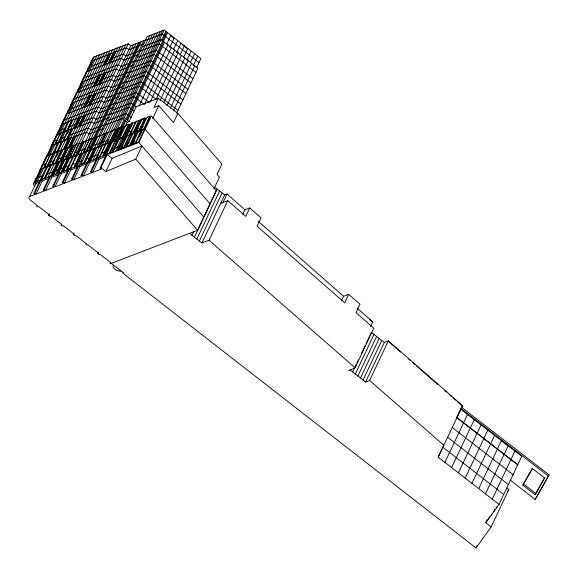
<?xml version="1.0" encoding="UTF-8"?>
<svg xmlns="http://www.w3.org/2000/svg" width="578" height="578" viewBox="0 0 578 578"><rect width="100%" height="100%" fill="white"/><g stroke="black" fill="none" stroke-linecap="round" stroke-linejoin="round"><path stroke-width="0.87" d="M39.882 171.204L39.882 170.315A6.546 3.165 25.3 0 1 40.655 169.325M41.826 166.522L41.883 166.096A6.546 3.165 25.3 0 1 43.09 164.882L46.724 163.487M53.162 142.549L53.212 142.123A6.546 3.165 25.3 0 1 54.426 140.909M63.045 121.633L63.096 121.207A6.546 3.165 25.3 0 1 64.31 120L98.491 106.887L100.94 108.787L116.171 102.949M66.087 115.759L66.094 114.87A6.546 3.165 25.3 0 1 67.308 113.656L101.49 100.55L103.939 102.451L119.162 96.613M73.03 100.514L73.081 100.088A6.546 3.165 25.3 0 1 74.295 98.874L108.476 85.761L110.925 87.668L126.156 81.823M81.065 84.077L81.072 83.189A6.546 3.165 25.3 0 1 82.278 81.975L87.271 71.412L121.459 58.306L123.909 60.206L139.132 54.368M83.015 79.388L83.066 78.962A6.546 3.165 25.3 0 1 84.28 77.748L118.461 64.642L120.91 66.542L136.141 60.704M65.104 140.888L67.814 137.521M93.123 159.962L99.315 146.776M102.443 140.114L103.209 138.482L102.414 140.122M514.94 451.071L492.254 499.117M111.951 152.737L111.532 152.411L124.429 126.336M33.647 183.522L92.928 58.103M39.831 170.741L46.124 157.115A6.546 3.165 25.3 0 1 47.338 155.901L50.987 154.471M51.413 146.241L55.69 137.188M66.037 115.297L61.044 125.859L61.102 125.433A6.546 3.165 25.3 0 1 62.316 124.219L67.308 113.656L66.889 113.339L67.836 112.97L72.828 102.414L73.24 102.739L68.247 113.295L67.836 112.97M76.021 94.178L71.029 104.734L71.087 104.307A6.546 3.165 25.3 0 1 71.853 103.318M81.014 83.615L86.064 72.626A6.546 3.165 25.3 0 1 87.271 71.412L86.859 71.094L87.805 70.726L92.798 60.17L93.21 60.495L113.129 52.851M35.85 180.192L36.855 178.082A6.546 3.165 25.3 0 0 35.641 179.296M98.542 252.102L97.805 253.655L98.932 254.537L99.878 254.168L110.897 262.744L109.95 263.106L110.615 263.626L197.575 230.268L216.295 190.661L151.385 115.997L138.901 142.398L34.853 182.308L34.442 181.983L35.8 181.947L42.042 168.747L40.677 168.783L41.096 169.108L47.338 155.901L46.919 155.583L47.866 155.215L52.858 144.659L53.27 144.984L48.277 155.54L47.866 155.215M72.828 102.414L71.882 102.776L72.293 103.101L77.286 92.538L111.475 79.424L113.924 81.332L129.147 75.487M92.639 60.061L94.135 56.897L128.323 43.784L130.773 45.684L145.996 39.846M35.381 181.622L41.623 168.422M56.947 141.856L55.958 143.951L55.539 143.626L60.531 133.063L60.95 133.388L57.323 134.782L56.904 134.457L57.851 134.096L62.843 123.533L63.255 123.858L69.533 121.452L69.114 121.127L64.122 131.69L64.563 132.008L65.531 129.92M76.079 93.752A6.546 3.165 25.3 0 1 77.286 92.538L76.874 92.213L77.82 91.851L82.813 81.288L83.225 81.614L99.792 75.263L99.373 74.938L94.38 85.501L94.799 85.819L95.796 83.709M63.255 123.858L58.262 134.421L57.851 134.096M83.225 81.614L78.232 92.177L77.82 91.851M93.21 60.495L88.217 71.051L87.805 70.726M97.805 253.655L98.751 253.294L87.733 244.718L86.787 245.079L85.537 244.111L86.483 243.75L75.465 235.174L74.519 235.535L73.319 234.603L74.266 234.242L63.248 225.666L62.301 226.027L61.051 225.059L61.998 224.69L50.98 216.121L50.033 216.483L48.783 215.507L49.73 215.146L38.704 206.57L37.765 206.938L36.537 205.985L37.483 205.616L30.215 199.93A4.87 2.355 25.3 0 1 29.514 196.628L36.139 183.233L39.839 181.817M37.454 181.311L96.736 55.9M44.766 167.663L44.325 167.353L50.546 154.189L57.764 151.906M45.07 166.977L46.059 164.882M60.199 134.977L60.95 133.388M40.063 180.307L46.319 167.071M52.54 153.907L57.533 143.344M62.525 132.781L99.344 54.896M29.897 196.433L35.077 194.454L33.849 193.5L40.092 180.3M44.325 167.353L47.013 166.32L53.234 153.163M55.539 143.626L58.226 142.6L63.219 132.037L63.631 132.362L67.749 130.78M33.849 193.5L34.796 193.139L41.038 179.939L42.288 180.907L48.473 178.537M53.667 153.445L47.425 166.645L47.013 166.32M51.11 147.441L51.117 146.552A6.546 3.165 25.3 0 1 52.331 145.345L58.638 142.925L63.631 132.362M41.659 179.216L47.902 166.009L50.582 164.983L51.001 165.308L44.759 178.508L44.34 178.183L41.659 179.216L42.078 179.541M54.137 152.809L59.129 142.253L61.817 141.22L62.229 141.545L57.236 152.108L56.825 151.783L54.137 152.809L54.578 153.127M54.888 152.44L55.878 150.345M55.156 152.903L48.913 166.11L58.602 162.389L58.19 162.064L51.948 175.264L52.367 175.589M65.141 131.784L60.148 142.347L59.129 142.253M70.126 121.221L101.952 53.898M34.796 193.139L36.046 194.107L42.288 180.907M44.34 178.183L50.582 164.983M56.825 151.783L61.817 141.22M64.122 131.69L66.81 130.657L71.802 120.101L72.214 120.419L79.822 117.507L79.403 117.182L74.41 127.745L74.829 128.063M72.214 120.419L67.221 130.982L66.81 130.657M45.279 178.306L104.56 52.894M52.822 164.607L52.388 164.289L58.631 151.089L66.976 148.373L66.557 148.047L60.322 161.248L60.733 161.573M64.057 140.844L63.623 140.526L68.616 129.963L71.296 128.937L71.715 129.262L91.505 121.669L93.954 123.576L109.177 117.731M56.731 156.306L58.277 153.047M67.532 133.46L68.659 131.083M47.887 177.309L54.13 164.109M65.466 140.129L60.372 150.901L59.642 151.183M107.176 51.897L70.61 129.682M61.311 150.056L55.076 163.263L55.488 163.581L61.73 150.381M63.623 140.526L66.304 139.5L71.296 128.937M71.715 129.262L66.723 139.825L66.304 139.5M36.046 194.107L44.549 190.848L43.299 189.873L49.542 176.673M43.299 189.873L44.304 189.49L109.784 50.893M64.425 148.864L69.418 138.301L70.364 137.94L70.783 138.265L65.791 148.828L64.425 148.864L64.844 149.189M84.395 106.619L89.388 96.056L90.334 95.695L90.753 96.02L85.761 106.583L84.395 106.619L84.814 106.944M104.365 64.375L109.358 53.812L110.304 53.451L110.723 53.776L105.731 64.339L104.365 64.375L104.784 64.7M52.699 174.888L54.029 172.071M67.59 143.38L69.085 140.208M77.951 121.467L79.446 118.295M89.055 97.964L89.807 96.382L89.388 96.056M44.304 189.49L45.554 190.465L51.796 177.258L58.754 174.592M52.894 174.903L59.137 161.703L59.548 162.028L53.306 175.228L51.948 175.264M65.372 148.503L70.364 137.94M75.357 127.377L80.349 116.821L80.768 117.139L75.776 127.702L74.41 127.745M85.342 106.258L90.334 95.695M95.327 85.132L100.319 74.576L100.738 74.894L95.746 85.457L94.38 85.501M105.312 64.013L110.304 53.451M53.443 174.599L97.205 82.018M97.913 80.523L107.522 60.191L111.619 58.616L112.37 57.034M107.898 59.397L112.392 49.896M64.664 153.264L66.203 150.005M60.322 161.248L61.268 160.886L67.503 147.686L67.922 148.011L72.207 146.364M67.922 148.011L61.68 161.211L61.268 160.886M55.719 174.303L115 48.892M57.2 173.732L56.788 173.414L63.031 160.207L67.171 159.102M69.266 147.007L74.259 136.444L75.205 136.083L75.624 136.408L70.632 146.971L69.266 147.007L69.685 147.332M81.332 122.688L79.67 126.206L79.251 125.888L84.243 115.325L85.609 115.289L96.497 111.106L98.946 113.013L114.169 107.176M89.236 104.763L94.228 94.2L95.175 93.838L95.594 94.163L90.602 104.726L89.236 104.763L89.655 105.088M100.969 81.151L99.64 83.962L99.221 83.644L104.213 73.081L105.572 73.045L116.467 68.861L118.916 70.769L134.139 64.931M109.206 62.518L114.198 51.955L115.145 51.594L115.557 51.919L110.564 62.482L109.206 62.518L109.625 62.843M56.788 173.414L57.735 173.046L63.97 159.846M70.213 146.646L75.205 136.083M79.251 125.888L80.198 125.52L85.19 114.964M90.182 104.401L95.175 93.838M99.221 83.644L100.167 83.275L105.16 72.72M110.152 62.157L115.145 51.594M64.389 160.171L58.147 173.371L57.735 173.046M85.609 115.289L80.617 125.845L80.198 125.52M105.572 73.045L100.579 83.6L100.167 83.275M58.327 173.306L117.609 47.895M45.554 190.465L54.057 187.2L52.808 186.232L59.05 173.024M66.253 158.972L72.496 145.772L73.442 145.41L73.854 145.728L67.619 158.936L66.253 158.972L66.672 159.297M52.808 186.232L53.703 185.885L59.939 172.685L61.189 173.66L68.146 170.987M69.439 153.437L70.986 150.172M67.2 158.61L73.442 145.41M60.936 172.302L67.489 158.495L73.117 156.79L79.338 143.626L82.661 142.354M67.843 157.693L68.84 155.583M69.555 154.059L73.03 146.718M120.217 46.89L73.413 145.902L76.657 144.659L76.238 144.334L70.017 157.498L70.451 157.808L71.426 155.728M67.135 160.453L67.908 158.82L67.489 158.495M53.703 185.885L54.946 186.86L61.189 173.66M61.665 172.02L61.246 171.702L62.193 171.334L68.435 158.134M68.847 158.459L62.612 171.659L62.193 171.334M63.544 171.305L71.78 153.878L69.172 154.875M72.163 153.062L122.825 45.886M70.017 157.498L72.698 156.465L78.926 143.308L79.338 143.626M66.289 170.25L73.868 154.218M76.455 148.741L78.001 145.475M78.774 143.85L125.571 44.838M67.958 169.614L67.539 169.289L73.782 156.089L80.501 153.994L76.253 162.967M54.946 186.86L63.457 183.594L62.207 182.626L68.442 169.426L68.031 169.101M75.277 155.995L128.323 43.784M62.207 182.626L63.212 182.236L69.447 169.036M67.539 169.289L70.22 168.256L76.462 155.056M76.997 155.338L76.578 155.012L82.82 141.812L84.178 141.769L96.562 137.022M76.881 155.381L70.639 168.581L70.22 168.256M77.994 153.221L78.991 151.111L75.097 152.606M48.783 215.507L49.513 213.954M76.578 155.012L77.524 154.651L83.759 141.451M63.212 182.236L64.461 183.212L70.697 170.011L77.654 167.338M84.178 141.769L77.936 154.976L77.524 154.651M85.118 142.26L130.773 45.684M74.728 167.013L74.309 166.688L80.552 153.488L81.91 153.452L88.326 150.988L94.561 137.788M74.259 167.194L75.92 163.675M80.833 153.286L86.736 140.794M78.651 158.712L79.424 157.079M74.309 166.688L75.256 166.327L81.498 153.127M81.91 153.452L75.675 166.652L75.256 166.327M88.116 140.447L133.381 44.687M83.326 152.39L89.547 139.226L92.234 138.2L92.646 138.525L86.425 151.689L86.006 151.364L83.326 152.39L83.759 152.708L85.392 149.225M76.867 166.189L89.344 139.789M64.461 183.212L72.965 179.946L71.715 178.978L77.958 165.778M91.107 138.633L135.989 43.682M71.715 178.978L72.546 178.66L85.392 152.079M86.006 151.364L92.234 138.2M81.361 164.47L80.942 164.145L87.184 150.945L90.847 149.536L97.09 136.336L97.509 136.661L91.266 149.861L90.847 149.536M72.546 178.66L73.796 179.628L80.039 166.428L86.996 163.755M92.95 139.255L138.597 42.685M94.828 137.535L139.905 42.187M80.942 164.145L83.622 163.119L96.143 136.697L97.09 136.336M95.558 138.258L141.205 41.681M94.25 141.921L95.016 140.288M84.691 163.191L92.596 146.472M93.318 144.948L97.176 136.791L105.507 133.59L105.088 133.265L98.845 146.472L99.264 146.798M98.549 136.444L143.814 40.684M73.796 179.628L82.3 176.369L81.05 175.394L87.292 162.194M96.54 160.099L89.583 162.765L87.921 161.472L94.163 148.264L95.522 148.228L103.252 145.266L102.833 144.941L96.598 158.141L97.01 158.466L98.679 154.947M87.899 161.963L93.759 149.572M94.142 148.756L147.188 36.544L164.159 30.034L200.891 58.616L196.773 67.33M82.098 174.997L88.333 161.797L89.583 162.765L83.34 175.965L82.098 174.997L81.05 175.394M87.921 161.472L88.868 161.103L95.11 147.903M95.522 148.228L89.287 161.428L88.868 161.103M90.508 160.959L149.796 35.547M98.845 146.472L99.792 146.104L152.404 34.543M112.717 130.823L106.446 133.229L100.211 146.429L99.792 146.104M95.731 158.957L155.012 33.546M83.34 175.965L91.851 172.706L90.602 171.731L96.837 158.531M90.602 171.731L91.548 171.37L97.79 158.17M104.575 144.753L157.621 32.541M96.598 158.141L99.279 157.115L105.521 143.908L105.933 144.233L112.97 141.538L112.551 141.213L118.793 128.013L120.152 127.969M105.933 144.233L99.698 157.433L99.279 157.115M91.548 171.37L92.798 172.338L99.033 159.138L105.998 156.472M106.713 143.423L112.934 130.26L115.614 129.226L116.034 129.551L109.813 142.715L109.394 142.39L106.713 143.423L107.147 143.734M108.115 141.653L109.105 139.558L102.205 142.21M113.425 130.556L160.229 31.544M102.581 156.327L108.837 143.091M109.394 142.39L115.614 129.226M162.194 30.786L115.39 129.797L119.213 128.338L118.793 128.013M103.744 155.395L109.986 142.195L110.933 141.834L111.344 142.159L105.109 155.359L103.744 155.395L104.163 155.72M104.69 155.034L110.933 141.834M111.135 142.21L164.159 30.034M92.798 172.338L101.302 169.079L100.052 168.104L106.294 154.904M106.916 154.666L106.504 154.34L112.739 141.14L113.158 141.466M113.302 140.83L114.299 138.72M117.283 132.413L118.822 129.154M105.377 124.993L124.234 117.76L161.183 39.607L197.914 68.19L176.608 113.252M119.74 127.651L113.498 140.851L113.917 141.177L124.039 119.798M100.052 168.104L100.998 167.743L107.241 154.543M161.732 40.063L165.85 31.349M109.184 153.315L115.427 140.114L115.838 140.432L109.603 153.64L109.184 153.315L106.504 154.34M121.423 127.767L124.884 120.455M162.201 41.515L166.688 32.007M125.925 119.075L162.873 40.922M117.298 138.149L118.295 136.04L115.911 136.95M116.294 140.259L115.882 139.934L116.828 139.573L123.063 126.372L123.482 126.698L125.65 125.867M123.042 126.799L125.729 121.113M163.415 41.378L167.533 32.664M123.063 126.372L122.117 126.734L115.578 140.533L117.24 139.898L123.482 126.698M126.77 119.733L163.711 41.58M116.265 143.611L117.804 140.353M73.319 234.603L74.049 233.05M112.479 152.05L118.721 138.85L119.133 139.168L112.898 152.375L111.532 152.411M127.615 120.39L164.557 42.237M120.058 138.785L119.624 138.467L127.247 122.298L129.132 121.568L136.126 106.786L158.386 98.246L177.865 113.404L221.901 164.065L217.01 174.412L219.423 177.186L213.824 189.028M105.897 171.558L112.132 158.358L141.978 145.938L135.743 159.138L105.897 171.558L100.998 167.743M115.506 151.371L121.763 138.128M119.624 138.467L122.305 137.441L128.526 124.277L128.945 124.602L130.31 124.075L124.068 137.275L123.656 136.957L117.413 150.157L117.833 150.482M166.796 44.007L170.915 35.294M128.945 124.602L122.724 137.766L122.305 137.441M118.497 149.073L119.494 146.957M118.36 149.796L124.602 136.589L125.014 136.914L118.772 150.114L117.413 150.157M139.11 105.861L167.938 44.867M125.672 136.661L125.253 136.343L131.495 123.136L132.441 122.774L132.861 123.1L120.376 149.5M129.212 129.176L127.666 132.441L124.704 133.576M125.253 136.343L126.199 135.975L132.441 122.774M122.984 145.62L121.322 149.138L120.903 148.813L127.146 135.613L133.446 133.684L133.027 133.359L126.784 146.559L127.203 146.884M169.802 47.432L174.296 37.924M129.226 135.303L135.469 122.103M120.903 148.813L123.591 147.787L129.826 134.587M132.196 131.271L130.549 134.761L130.137 134.436L136.357 121.272L145.902 118.1L139.992 130.592M144.695 103.823L171.319 47.497M130.245 134.912L124.003 148.113L123.591 147.787M125.592 147.498L131.835 134.298M130.137 134.436L132.817 133.41L139.038 120.246M139.457 120.571L133.236 133.728L132.817 133.41M173.559 49.267L177.677 40.554M134.443 133.301L140.685 120.101M126.784 146.559L129.472 145.533L135.707 132.333L136.126 132.651L139.659 131.3M136.336 132.543L135.902 132.225L142.123 119.061L144.803 118.035L145.222 118.36L139.002 131.517M150.114 102.14L174.701 50.127M136.126 132.651L129.884 145.858L129.472 145.533M136.314 132.55L137.961 129.06M130.816 145.497L137.051 132.297L136.639 131.943M134.501 141.205L132.839 144.724L132.42 144.399L144.803 118.035M176.557 52.692L181.051 43.184M151.385 115.997L147.13 117.139L140.909 130.303L142.065 130.346L141.646 130.021M132.42 144.399L135.1 143.373L141.343 130.173L141.762 130.491M178.075 52.757L156.111 99.228L139.211 86.079L120.354 93.311M142.043 129.898L135.519 143.698L135.1 143.373M139.37 136.755L142.072 131.04M149.818 116.113L143.59 129.277L144.009 129.595M158.386 98.246L154.015 107.486L158.74 105.673L173.494 122.644L177.865 113.404M144.341 128.901L150.229 116.438M136.22 143.423L135.801 143.106L138.489 142.072L144.724 128.872L210.052 203.861M179.939 55.315L184.433 45.814M160.157 100.449L181.456 55.387M152.65 118.562L158.74 105.673M183.696 57.157L187.814 48.444M163.87 102.371L184.837 58.017M187.07 59.787L191.188 51.074M166.912 105.702L188.211 60.647M190.451 62.417L194.569 53.703M170.293 108.332L191.593 63.277M193.24 65.668L197.727 56.16M173.451 110.795L194.75 65.733M191.968 235.26L193.897 231.186M194.418 237.168L217.133 189.114M196.867 239.075L219.582 191.022M199.388 241.033L222.104 192.98M189.519 233.353L201.91 242.998L224.625 194.945L227.031 194.02L244.949 209.785L249.754 207.943L261.068 217.819L257.08 226.265L344.734 302.8L348.729 294.346L359.993 304.18L355.997 312.633L373.793 328.167L355.073 367.767L348.592 370.628M223.036 202.473L227.031 194.02M201.91 242.998L209.026 240.267L227.746 200.66L245.766 216.389L249.754 207.943M242.774 214.395L244.949 209.785M341.446 300.914L343.621 296.304L348.729 294.346M370.643 326.512L372.824 321.903L357.507 308.493M352.703 371.979L356.142 364.704M356.908 363.085L358.432 359.856M361.488 353.389L365.31 345.304M366.076 343.693L371.04 333.181M355.297 374.002L374.024 334.395M357.898 376.018L376.618 336.418M360.491 378.041L379.211 338.433M363.049 380.028L381.769 340.42M350.109 369.956L365.607 382.015L384.327 342.414L388.344 340.868L462.566 405.669L438.182 457.162L499.024 504.37L485.816 522.642L491.119 526.934L476.019 547.966L122.854 273.148L123.519 272.895L111.272 263.373M365.607 382.015L369.624 380.476L388.344 340.868M457.025 416.875L460.659 409.195L521.739 456.317L499.024 504.37M444.901 462.371L467.616 414.325M451.628 467.588L474.343 419.534M458.397 472.847L481.113 424.794M465.167 478.1L487.883 430.046M471.937 483.353L494.652 435.299M478.714 488.605L501.415 440.559L508.17 445.819L485.484 493.865M485.816 522.642L487.261 519.6M488.461 518.986L489.544 516.703M491.105 515.33L491.82 513.806M476.019 547.966L477.175 545.524M493.742 511.675L494.826 509.391M496.386 508.026L497.102 506.501M491.119 526.934L508.792 489.552L506.805 487.94M522.88 485.195L532.389 468.505L544.628 478.028L535.12 494.725L522.88 485.195L532.121 468.751M535.12 494.725L544.794 477.522M510.36 480.145L535.192 499.471L549.1 474.841L461.41 407.201M535.192 499.471L549.1 474.841M462.566 405.669L456.902 417.554L517.744 464.77L456.663 417.648M438.182 457.162L443.846 445.277L369.624 380.476M507.751 490.997L508.792 489.552M36.139 183.233L35.749 183.421A4.87 2.355 25.3 0 0 35.179 184.823M92.798 60.17L91.851 60.531L92.263 60.856A6.546 3.165 25.3 0 0 91.049 62.951M145.316 40.503L162.288 33.994L199.02 62.576M144.124 43.805L128.901 49.65L126.452 47.743L114.617 52.28L114.198 51.955M90.219 66.831L106.778 60.473M112.566 58.255L123.454 54.079L125.903 55.987L141.133 50.142M142.318 46.84L161.183 39.607M140.324 51.066L159.181 43.834L195.913 72.416M137.326 57.403L156.19 50.17L192.922 78.752M82.813 81.288L81.866 81.65L82.278 81.975M99.373 74.938L100.319 74.576M100.536 74.974L104.632 73.406M135.331 61.629L154.189 54.39L190.921 82.979M80.234 87.95L96.793 81.599M97.538 81.31L101.634 79.742M102.581 79.381L113.469 75.198L115.918 77.105L131.148 71.267M132.333 67.966L151.198 60.733L187.929 89.315M130.339 72.192L149.196 64.953L185.928 93.535M127.341 78.529L146.205 71.289L182.937 99.871M72.293 103.101L89.807 96.382M90.551 96.1L106.482 89.987L108.931 91.895L124.154 86.05M125.347 82.748L144.204 75.516L180.936 104.098M70.249 109.076L86.187 102.956M87.553 102.436L91.649 100.861M92.596 100.5L103.484 96.324L105.933 98.231L121.163 92.386M122.348 89.084L141.213 81.852L177.945 110.434M117.356 99.647L136.22 92.415L149.059 102.407M62.843 123.533L61.897 123.894L62.316 124.219M69.114 121.127L71.802 120.101M79.403 117.182L80.349 116.821M80.566 117.218L84.663 115.651L84.243 115.325M115.362 103.874L134.219 96.634L144.363 104.524M60.264 130.195L65.863 128.049M69.223 126.755L76.823 123.844M77.568 123.555L81.664 121.987M82.611 121.626L93.499 117.442L95.948 119.35L111.178 113.512M112.363 110.21L131.228 102.978L136.126 106.786M60.531 133.063L63.219 132.037M69.627 130.064L68.616 129.963M110.369 114.437L129.226 107.197L134.125 111.012M54.325 141.119L56.926 140.122M60.639 138.698L64.75 137.123M68.717 135.599L88.506 128.005L90.956 129.913L106.908 123.793M107.371 120.773L126.235 113.534L131.134 117.348M52.858 144.659L51.912 145.02L52.331 145.345L57.323 134.782A6.546 3.165 25.3 0 0 56.109 135.996L56.102 136.885M61.123 141.971L69.837 138.626L69.418 138.301M70.581 138.344L73.189 137.34M104.184 128.294L88.961 134.139L86.512 132.232L74.678 136.769L74.259 136.444M66.557 148.047L67.503 147.686M76.238 144.334L78.926 143.308M105.088 133.265L106.446 133.229M128.526 124.277L125.845 125.303L126.264 125.628M119.964 128.049L122.536 127.059M49.405 162.461L54.802 160.388M57.489 159.362L62.735 157.346M63.681 156.985L68.666 155.07M79.937 150.75L85.725 148.532M88.405 147.498L92.321 146.003M92.928 145.764L101.258 142.571M111.785 138.532L114.964 137.311M119.241 135.671L121.409 134.84M128.612 132.08L131.22 131.076M135.209 129.544L138.294 128.367M140.974 127.333L143.301 126.445M145.988 125.412L147.137 124.971M52.388 164.289L55.177 163.191M58.19 162.064L59.137 161.703M102.833 144.941L105.521 143.908M112.551 141.213L115.427 140.114M117.775 139.211L118.721 138.85M123.656 136.957L124.602 136.589M133.027 133.359L135.707 132.333M135.902 132.225L144.724 128.872M41.096 169.108L48.314 166.334L47.902 166.009M59.346 162.107L63.443 160.532L63.031 160.207M118.194 139.536L127.565 135.938L127.146 135.613M37.794 177.721L43.401 175.567M46.753 174.281L53.74 171.608M55.105 171.081L57.713 170.084M60.148 169.144L62.93 168.082M64.606 167.439L69.952 165.387M72.633 164.354L76.722 162.786M77.669 162.425L82.538 160.561M86.035 159.217L89.901 157.736M91.281 157.202L97.725 154.731M101.692 153.213L106.157 151.501M107.103 151.133L108.917 150.439M111.597 149.413L113.945 148.51M114.892 148.149L119.827 146.256M120.773 145.894L122.377 145.28M126.004 143.886L129.197 142.658M131.885 141.632L134.833 140.497M220.63 203.391L227.746 200.66M113.722 265.273L113.223 265.685A5.021 2.428 25.3 0 0 114.791 269.131A5.021 2.428 25.3 0 0 120.195 271.111L121.069 270.988M460.81 408.465L548.5 476.106M452.22 427.453L513.069 474.668M442.864 447.256L503.705 494.472M169.968 35.215L171.377 36.313M172.786 37.411L174.195 38.509M182.662 45.091L186.889 48.386M109.358 53.812L109.777 54.137M147.13 117.139L147.549 117.464M142.123 119.061L142.535 119.386M136.357 121.272L136.769 121.597L131.914 123.461L131.495 123.136M214.684 187.207L224.625 194.945M94.228 94.2L94.648 94.525M124.234 117.76L129.132 121.568M122.348 118.483L127.247 122.298M138.583 131.199L139.074 131.524M130.874 134.154L131.285 134.479M138.489 142.072L203.817 217.068M126.199 135.975L126.618 136.3M371.423 332.372L384.327 342.414M120.361 138.185L120.78 138.51M116.828 139.573L117.24 139.898M109.986 142.195L110.405 142.52M107.45 143.134L107.869 143.46M99.033 146.4L99.452 146.718M89.547 139.226L89.966 139.551M106.822 154.218L112.132 158.358M94.163 148.264L94.582 148.589L90.284 150.237L84.041 163.444L83.622 163.119M523.473 483.93L535.719 493.453M90.096 149.825L90.508 150.15M89.865 149.912L90.32 150.222M97.371 157.845L99.033 159.138M87.184 150.945L87.596 151.27M84.063 152.108L84.482 152.433M447.589 437.257L508.387 484.566M72.496 145.772L72.915 146.097M76.766 154.94L77.185 155.265M58.226 142.6L58.638 142.925M73.782 156.089L74.194 156.407M72.698 156.465L73.117 156.79M81.715 163.849L82.134 164.174M70.754 157.216L71.173 157.534M78.789 165.453L80.039 166.428M66.441 158.899L66.86 159.225M60.509 161.175L60.928 161.5M50.546 154.189L50.965 154.514M69.035 168.711L70.697 170.011M68.312 168.993L68.731 169.311M50.546 176.29L51.796 177.258M35.179 181.702L35.59 182.027M369.768 319.641L371.9 321.31M388.416 341.403L400.547 351.995M408.639 359.061L409.99 360.239M412.685 362.594L414.708 364.357M416.731 366.12L419.426 368.475M420.77 369.653L437.625 384.363M445.038 390.836L446.389 392.014M449.084 394.369L451.107 396.132M453.13 397.902L455.825 400.258M457.176 401.435L461.894 405.554M209.026 240.267L355.073 367.767M258.395 221.403L343.621 296.304M135.743 159.138L197.575 230.268M92.87 58.53A6.546 3.165 25.3 0 1 94.135 56.897M34.391 185.928A6.546 3.165 25.3 0 1 34.853 182.308M58.103 132.658A6.546 3.165 25.3 0 1 59.317 130.556M68.038 111.07A6.546 3.165 25.3 0 1 68.861 109.654M78.073 90.414A6.546 3.165 25.3 0 1 78.846 88.528M88.21 69.779A6.546 3.165 25.3 0 1 89.272 67.193"/></g></svg>
